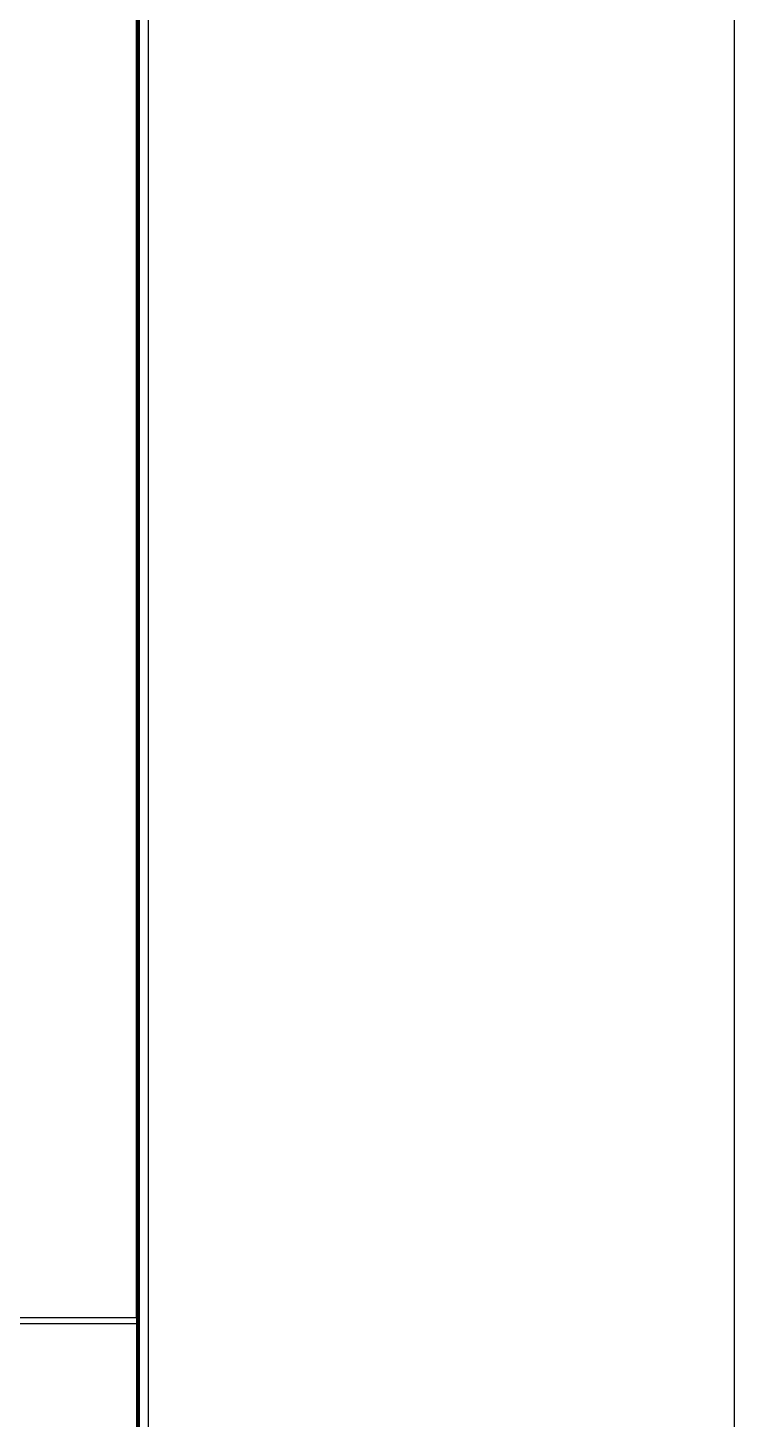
# Model space of a CAD drawing. Header units: millimetres. Extents: x 391350 to 515311, y -283575 to -199845.
# Drawn here: x 444239 to 449973, y -228229 to -216931 of the extents above; entities that cross this region are included whole.
import ezdxf

# ---------------------------------------------------------------- set-up
doc = ezdxf.new("R2010")
doc.units = ezdxf.units.MM

msp = doc.modelspace()

# ---------------------------------------------------------------- linework, layer by layer
at = {"color": 0}
for p, q in [((445133, -206452), (445133, -236831)), ((445142, -206452), (445142, -236831)), ((445217, -206452), (445217, -236881)), ((445120, -216249), (445120, -236831)), ((432645, -227402), (445120, -227402)), ((432645, -227452), (445120, -227452))]:
    msp.add_line(p, q, dxfattribs=at)
msp.add_lwpolyline([(391350, -204650), (449973, -204650), (449973, -239526), (391350, -239526)], close=True, dxfattribs=at)
msp.add_lwpolyline([(445120, -227402), (445120, -216249)], dxfattribs=at)

doc.saveas('drawing.dxf')
